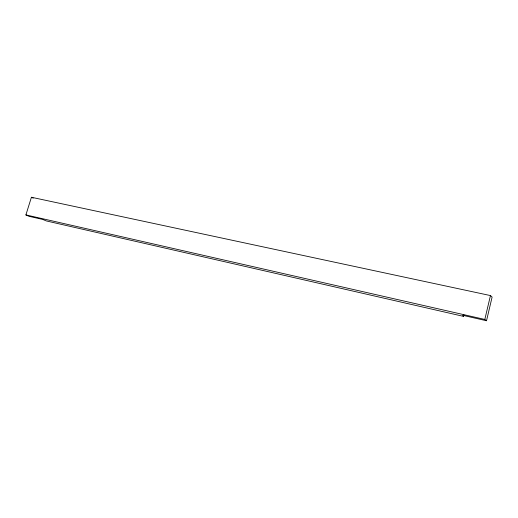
<?xml version="1.0" encoding="UTF-8"?>
<svg xmlns="http://www.w3.org/2000/svg" width="518" height="518" viewBox="0 0 518 518"><rect width="100%" height="100%" fill="white"/><g stroke="black" fill="none" stroke-linecap="round" stroke-linejoin="round"><path stroke-width="0.78" d="M490.455 295.571L492.1 297.073L486.519 320.739L484.816 319.444L490.455 295.571L31.423 197.261L25.9 214.912L28.976 216.297L42.787 219.451L46.355 220.94L463.474 316.362L463.843 314.821M25.9 214.912L484.816 319.444M486.519 320.739L462.645 315.294L463.474 316.362M31.423 197.261L33.236 198.167"/></g></svg>
